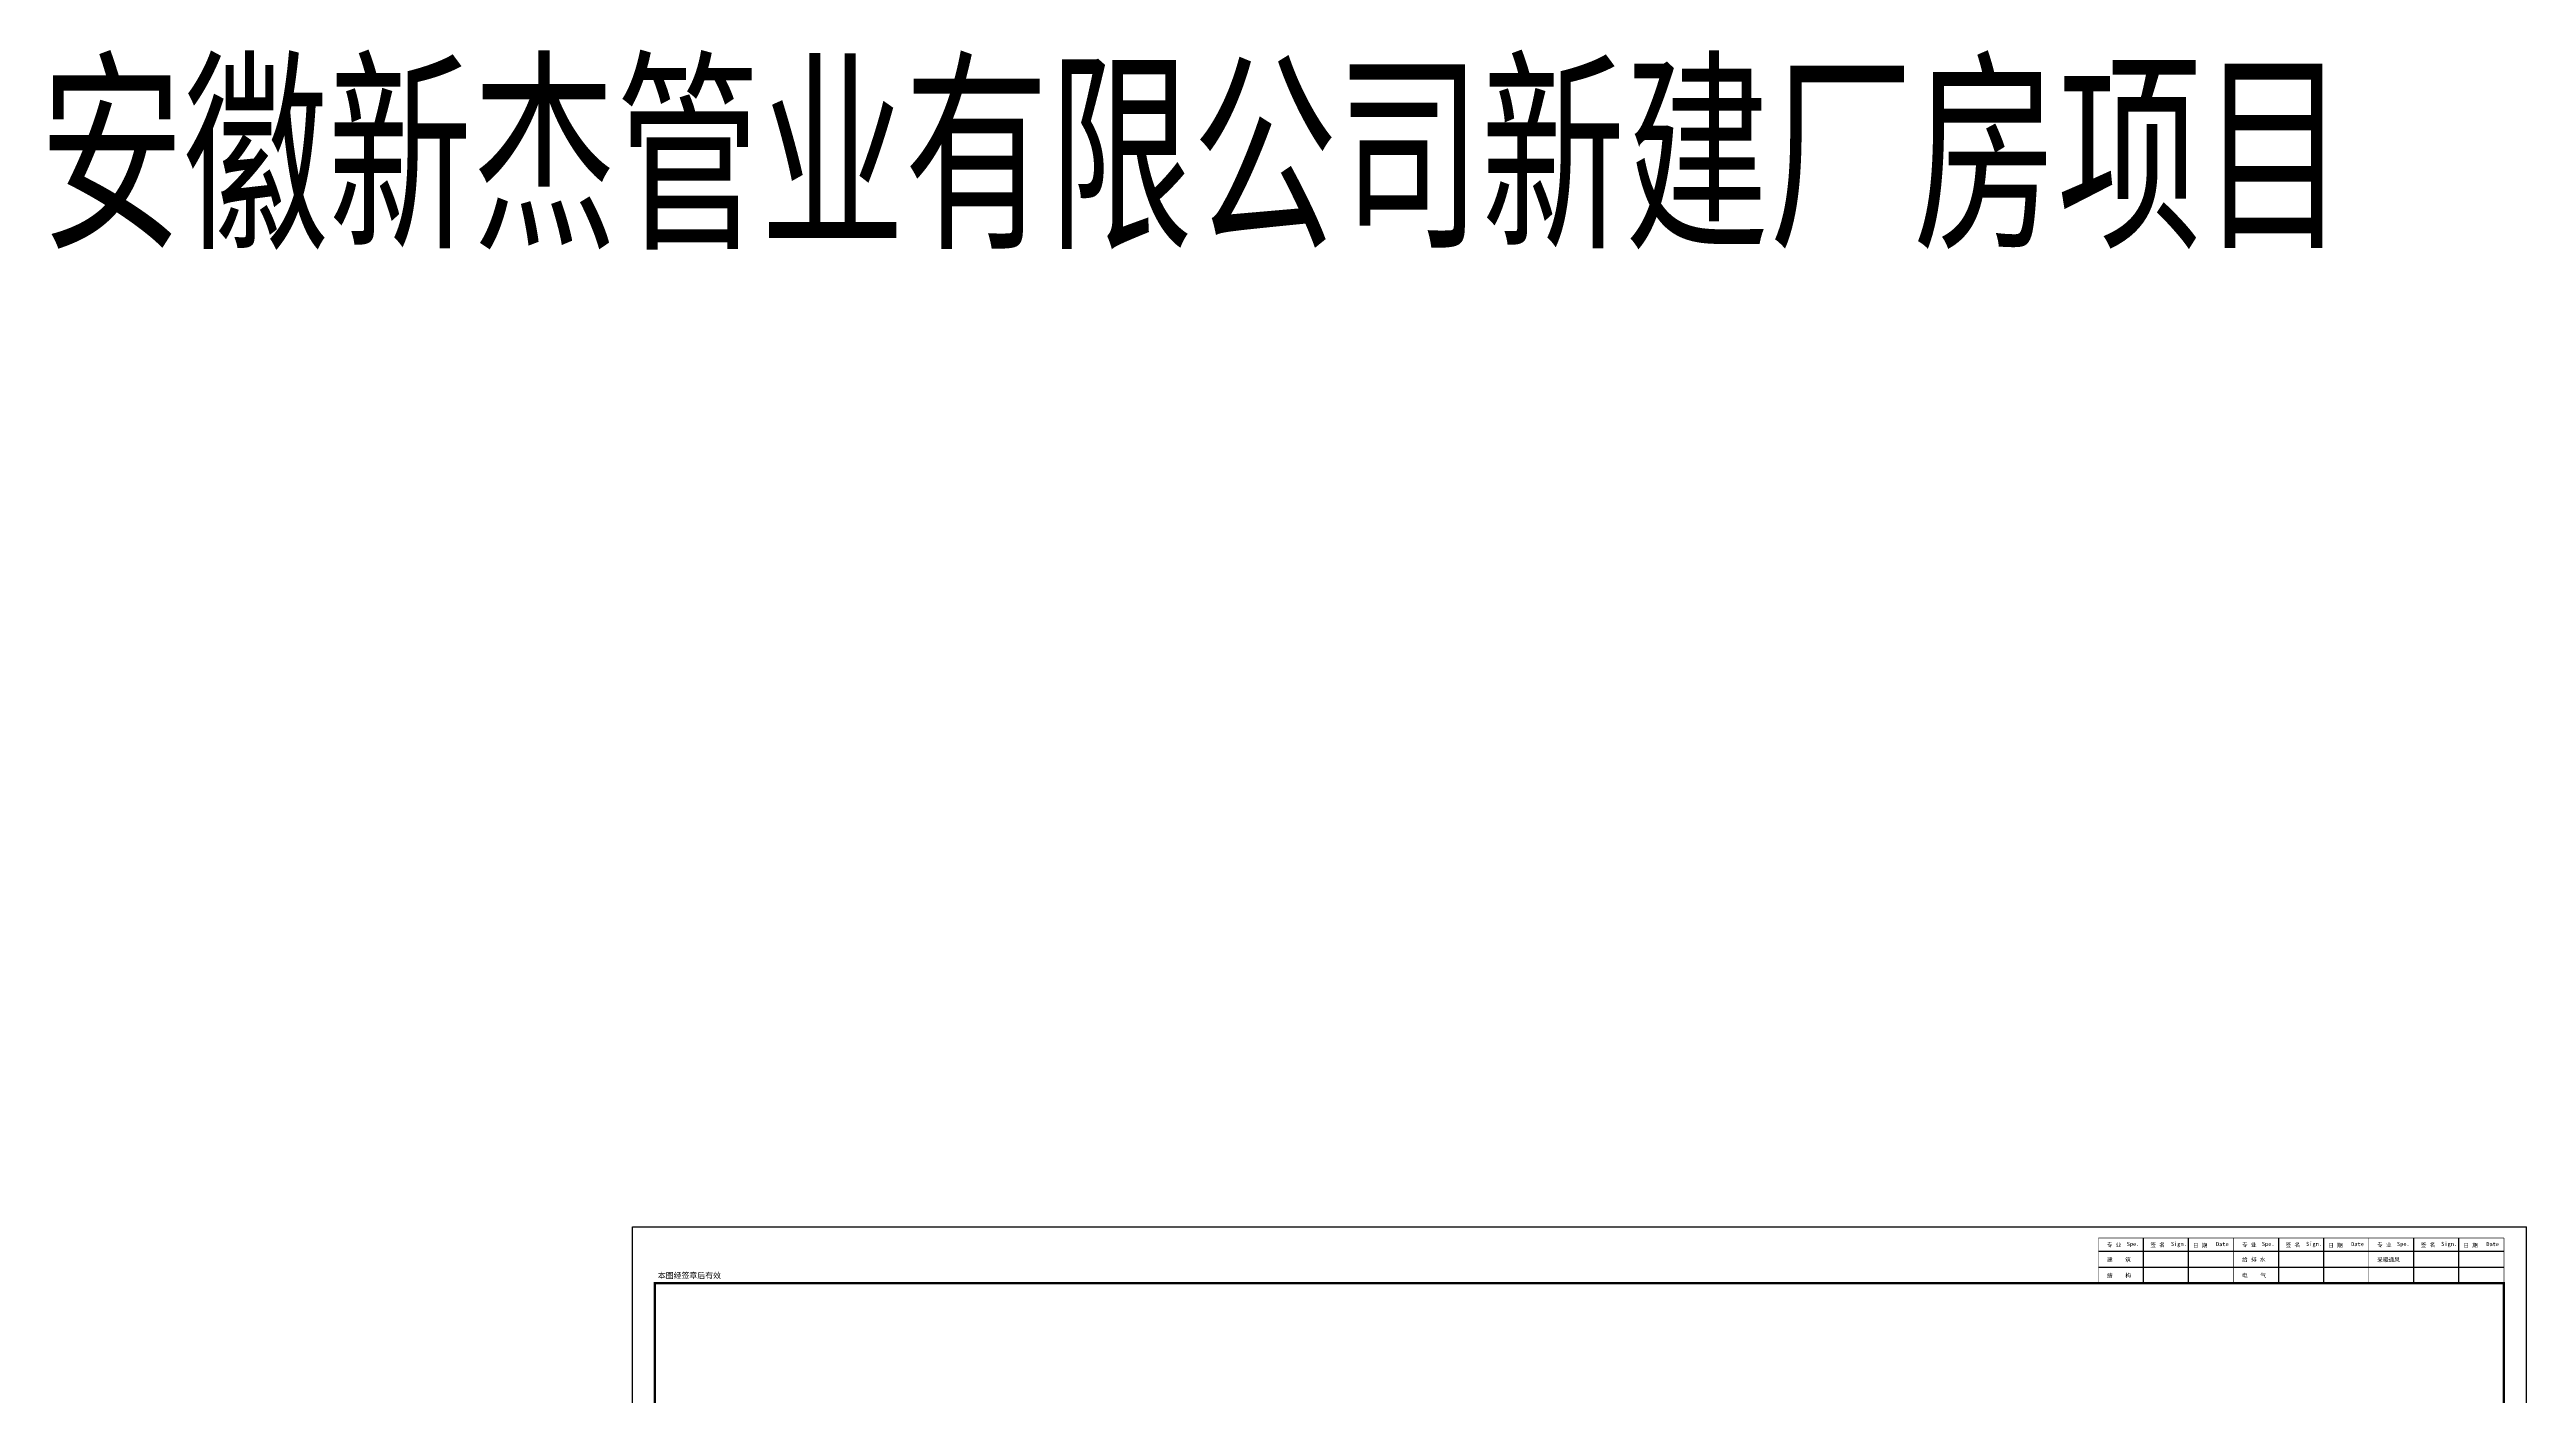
# Model space of a CAD drawing. Extents: x 753177 to 2169292, y -530934 to -273477.
# Drawn here: x 913721 to 1078686, y -363109 to -273477 of the extents above; entities that cross this region are included whole.
import ezdxf
from ezdxf.enums import TextEntityAlignment as Align

# ---------------------------------------------------------------- set-up
doc = ezdxf.new("R2010")
doc.units = 0
doc.header["$LTSCALE"] = 1500
doc.header["$MEASUREMENT"] = 0
doc.layers.add('00-tk', color=151, linetype='Continuous')
doc.layers.add('TK', color=252, linetype='Continuous', lineweight=13)
doc.styles.add('DS6HT', font='simhei.ttf', dxfattribs={"width": 0.8})
doc.styles.add('ECADI', font='hzs.shx', dxfattribs={"width": 0.7, "bigfont": 'hztxt.shx'})

# ---------------------------------------------------------------- blocks, each defined once
blk = doc.blocks.new('会签')
at = {"layer": '00-tk'}
for p, q in [((-1400, 24000), (-1400, 6000)), ((-700, 24000), (-700, 6000)), ((0, 22000), (-2000, 22000)), ((0, 20000), (-2000, 20000)), ((0, 16000), (-2000, 16000)), ((0, 14000), (-2000, 14000)), ((0, 10000), (-2000, 10000)), ((0, 8000), (-2000, 8000))]:
    blk.add_line(p, q, dxfattribs=at)
at = {"layer": '00-tk', "const_width": 24.7}
for points in [[(0, 6000), (-2000, 6000), (-2000, 24000)], [(0, 24000), (-2000, 24000)], [(0, 18000), (-2000, 18000)], [(0, 12000), (-2000, 12000)]]:
    blk.add_lwpolyline(points, dxfattribs=at)
at = {"layer": '00-tk', "style": 'DS6HT'}
for s, p in [('Date', (-1642, 23216)), ('日 期', (-1589, 22196)), ('Sign.', (-1651, 21215)), ('签 名', (-1603, 20306)), ('Spe.', (-1648, 19251)), ('专 业', (-1608, 18369)), ('采暖通风', (-948, 18370)), ('Date', (-1642, 17216)), ('日 期', (-1589, 16196)), ('Sign.', (-1651, 15215)), ('签 名', (-1603, 14306)), ('Spe.', (-1648, 13251)), ('给 排 水', (-956, 12372)), ('电    气', (-251, 12372)), ('专 业', (-1608, 12369)), ('Date', (-1642, 11216)), ('日 期', (-1589, 10196)), ('Sign.', (-1651, 9215)), ('签 名', (-1603, 8306)), ('Spe.', (-1648, 7251)), ('专 业', (-1608, 6369)), ('建    筑', (-948, 6372)), ('结    构', (-248, 6374))]:
    blk.add_text(s, height=180, rotation=90, dxfattribs=at).set_placement(p)
blk = doc.blocks.new('A$C16496DF1')
at = {"layer": '00-tk'}
for p, q in [((0, 0), (0, 126150)), ((3750, 1500), (3750, 124650)), ((176850, 1500), (3750, 1500))]:
    blk.add_line(p, q, dxfattribs=at)
at = {"layer": '00-tk', "linetype": 'Continuous'}
for p, q in [((178350, 126150), (0, 126150)), ((178350, 0), (0, 0))]:
    blk.add_line(p, q, dxfattribs=at)
at = {"layer": '00-tk', "const_width": 150}
blk.add_lwpolyline([(3750, 124650), (176850, 124650), (176850, 1500), (3750, 1500)], close=True, dxfattribs=at)
at = {"layer": '00-tk', "xscale": 1.5, "yscale": 1.5, "zscale": 1.5}
blk.add_blockref('会签', (3750, 88650), dxfattribs=at)
at = {"layer": '00-tk', "style": 'DS6HT'}
blk.add_text('本图经签章后有效', height=375, rotation=90, dxfattribs=at).set_placement((3434, 1702))

msp = doc.modelspace()

# ---------------------------------------------------------------- block references
at = {"layer": 'TK', "color": 2, "linetype": 'ByBlock', "rotation": 270}
msp.add_blockref('A$C16496DF1', (952536, -351876.7), dxfattribs=at)

# ---------------------------------------------------------------- texts
at = {"style": 'ECADI', "width": 0.8}
msp.add_text('安徽新杰管业有限公司新建厂房项目', height=12000, dxfattribs=at).set_placement((989859.1, -286782.5), align=Align.CENTER)

doc.saveas('drawing.dxf')
